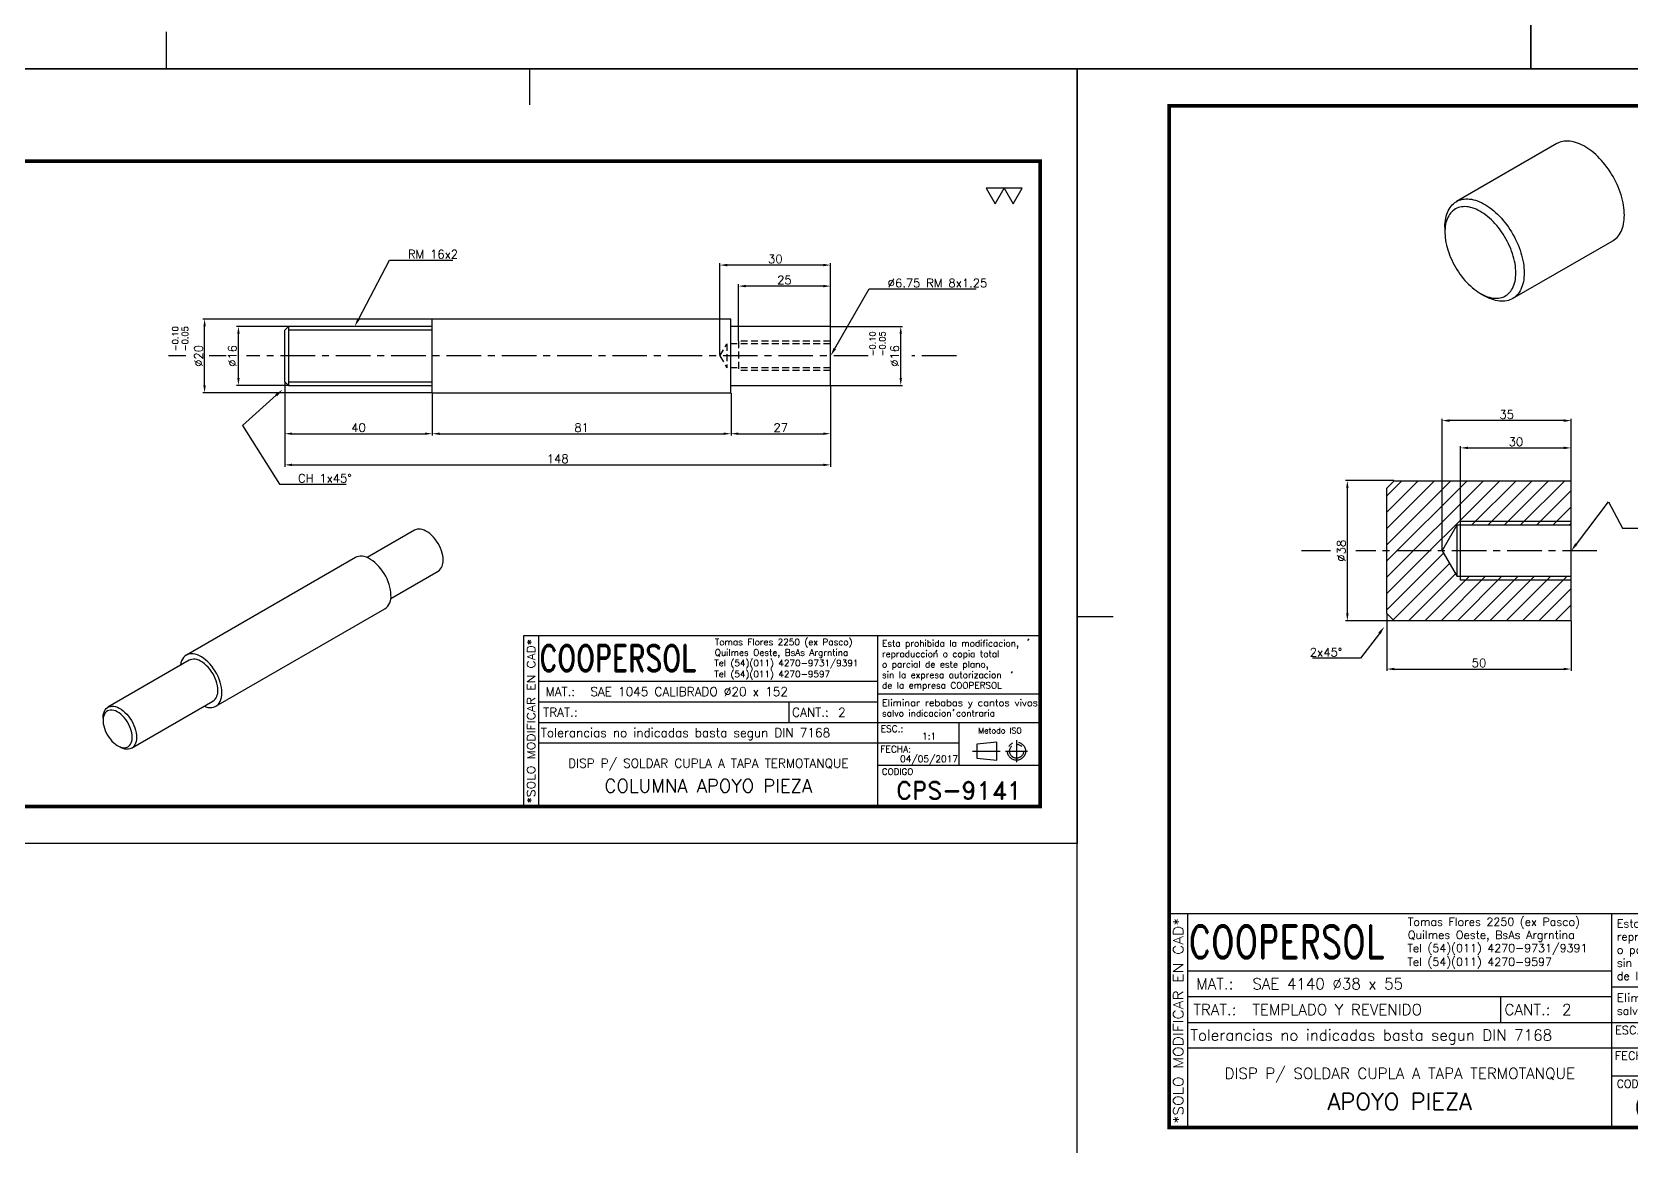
# Model space of a CAD drawing. Extents: x -13768 to 18086, y -10615 to 1188.
# Drawn here: x 433.6 to 867.2, y 302 to 604 of the extents above; entities that cross this region are included whole.
import ezdxf
from ezdxf import colors
from ezdxf.entities.mleader import LeaderData, LeaderLine
from ezdxf.enums import TextEntityAlignment as Align
from ezdxf.math import Vec2, Vec3

# ---------------------------------------------------------------- set-up
doc = ezdxf.new("R2010")
doc.units = 0
doc.header["$LTSCALE"] = 7.5
doc.header["$MEASUREMENT"] = 0
doc.linetypes.add('CENTER', pattern=[2, 1.25, -0.25, 0.25, -0.25])
doc.linetypes.add('HIDDEN', pattern=[0.375, 0.25, -0.125])
doc.layers.get('0').update_dxf_attribs({"linetype": 'CONTINUOUS'})
doc.layers.get('DEFPOINTS').update_dxf_attribs({"linetype": 'CONTINUOUS'})
for name, color, linetype in [('0-CO', 3, 'CONTINUOUS'), ('1', 1, 'CENTER'), ('CL', 1, 'CENTER'), ('CO', 3, 'CONTINUOUS'), ('FI', 1, 'CONTINUOUS'), ('OC', 1, 'HIDDEN'), ('RY', 5, 'CONTINUOUS')]:
    doc.layers.add(name, color=color, linetype=linetype)
doc.styles.add('ROMAND', font='ROMAND')
doc.styles.add('ROMANS', font='ROMANS.SHX')
doc.dimstyles.new('1', dxfattribs={"dimtxt": 2.3, "dimasz": 2, "dimexe": 0.5, "dimexo": 0.0625, "dimgap": 0.5, "dimtad": 1, "dimdec": 4, "dimdsep": 46, "dimtxsty": 'ROMANS', "dimcen": -2, "dimclrt": 7, "dimadec": 0, "dimazin": 0, "dimtfac": 0.869565, "dimtdec": 4, "dimtmove": 0, "dimatfit": 3, "dimfxl": 1, "dimtolj": 1, "dimarcsym": 0})

# ---------------------------------------------------------------- blocks, each defined once
blk = doc.blocks.new('A4G')
blk.add_line((0, 148.5), (9.75, 148.5))
blk.add_lwpolyline([(0, 297), (210, 297), (210, 0), (0, 0)], close=True)
at = {"const_width": 1}
blk.add_lwpolyline([(25, 287), (200, 287), (200, 10), (25, 10)], close=True, dxfattribs=at)
blk = doc.blocks.new('COOPERSOLROT-02')
for p, q in [((0, 58), (175, 58)), ((0, 0), (0, 58)), ((5, 0), (5, 58)), ((120, 0), (120, 58)), ((175, 0), (175, 58)), ((5, 42.5), (120, 42.5)), ((5, 35.5), (120, 35.5)), ((89.89, 28.5), (89.89, 35.5)), ((120, 38.19), (175, 38.19)), ((5, 28.5), (175, 28.5)), ((147.5, 14), (147.5, 28.5)), ((147.5, 21.5), (5, 21.5)), ((120, 14), (175, 14)), ((0, 0), (175, 0))]:
    blk.add_line(p, q)
at = {"color": 1, "linetype": 'CENTER'}
blk.add_line((166.98, 22.51), (166.98, 15.06), dxfattribs=at)
for points in [[(152.09, 18.79), (161.93, 18.79)], [(163.26, 18.79), (170.71, 18.79)]]:
    blk.add_lwpolyline(points, dxfattribs=at)
at = {"layer": '1'}
for points in [[(170.85, 56.26), (171.21, 56.85)], [(139.66, 52.43), (140.02, 53.02)], [(165.28, 45.22), (165.64, 45.81)], [(145.46, 32.42), (145.82, 33.01)]]:
    blk.add_lwpolyline(points, dxfattribs=at)
blk.add_lwpolyline([(160.25, 18.79), (160.25, 21.83), (153.47, 21.16), (153.47, 16.41), (160.25, 15.74)], close=True, dxfattribs=at)
for radius in [3.05, 2.37]:
    blk.add_circle((166.98, 18.79), radius, dxfattribs=at)
at = {"style": 'ROMANS', "width": 0.996387}
blk.add_text('*SOLO MODIFICAR EN CAD*', height=2.7, rotation=90, dxfattribs=at).set_placement((3.77, 1.09), (3.77, 56.81), align=Align.FIT)
at = {"style": 'ROMAND', "width": 0.75}
blk.add_text('COOPERSOL', height=9, dxfattribs=at).set_placement((5.26, 45.85))
at = {"style": 'ROMANS'}
for s, p in [('MAT.:', (7.32, 37.47)), ('TRAT.:', (6.5, 30.47)), ('CANT.:', (90.89, 30.47)), ('Tolerancias no indicadas basta segun DIN 7168', (5.7, 23.56))]:
    blk.add_text(s, height=3, dxfattribs=at).set_placement(p)
for tag, height, style, p in [('CONJUNTO', 2.3, 'ROMANS', (62.5, 17.5)), ('SUBCONJUNTO', 3, 'ROMANS', (62.5, 11.5)), ('DENOMINACION', 4.5, 'ROMANS', (62.5, 4.75)), ('COD-PLA', 6, 'ROMAND', (147.5, 5.5))]:
    blk.add_attdef(tag, text='', height=height, dxfattribs=dict(style=style)).set_placement(p, align=Align.MIDDLE)
at = {"layer": '1', "style": 'ROMANS'}
for s, height, p in [('Tomas Flores 2250 (ex Pasco)', 2.2, (64.69, 54.68)), ('Esta prohibida la modificacion,', 2.2, (121.36, 54.23)), ('Quilmes Oeste, BsAs Argrntina', 2.2, (64.69, 51.12)), ('reproduccion o copia total', 2.2, (121.36, 50.67)), ('Tel (54)(011) 4270-9731/9391', 2.2, (64.55, 47.56)), ('o parcial de este plano,', 2.2, (121.36, 47.11)), ('Tel (54)(011) 4270-9597', 2.2, (64.55, 43.83)), ('sin la expresa autorizacion ', 2.2, (121.36, 43.55)), ('de la empresa COOPERSOL', 2.2, (121.36, 39.99)), ('salvo indicacion contraria', 2.2, (121.36, 30.54)), ('ESC.:', 2.25, (120.89, 25.29)), ('FECHA:', 2.25, (120.81, 18.36)), ('CODIGO', 2.16, (121.33, 10.78))]:
    blk.add_text(s, height=height, dxfattribs=at).set_placement(p)
at = {"layer": '1', "style": 'ROMANS', "width": 0.96139}
blk.add_text('Eliminar rebabas y cantos vivos', height=2.2, dxfattribs=at).set_placement((121.34, 34.1), (174.21, 34.1), align=Align.FIT)
at = {"layer": '1', "style": 'ROMANS'}
blk.add_text('Metodo ISO', height=1.948, dxfattribs=at).set_placement((161.34, 25.77), align=Align.MIDDLE)
for tag, p in [('MAT', (22.51, 37.47)), ('TRAT', (22.51, 30.47)), ('CANT', (106.49, 30.47))]:
    blk.add_attdef(tag, p, '', height=3, dxfattribs=at)
for tag, p in [('ESC', (137.33, 22.73)), ('FECHA', (137.33, 15.06))]:
    blk.add_attdef(tag, text='', height=2.25, dxfattribs=at).set_placement(p, align=Align.CENTER)
blk = doc.blocks.new('*D101')
at = {"layer": 'CO', "color": 0, "lineweight": -2}
for p, q in [((800.98, 446.31), (800.98, 430.8)), ((850.98, 444.31), (850.98, 430.8)), ((802.98, 431.3), (848.98, 431.3))]:
    blk.add_line(p, q, dxfattribs=at)
at = {"layer": 'CO', "color": 0}
for points in [[(802.98, 431.64), (802.98, 430.97), (800.98, 431.3)], [(848.98, 431.64), (848.98, 430.97), (850.98, 431.3)]]:
    blk.add_solid(points, dxfattribs=at)
at = {"layer": 'DEFPOINTS', "color": 0}
for p in [(800.98, 446.37), (850.98, 444.37), (850.98, 431.3)]:
    blk.add_point(p, dxfattribs=at)
at = {"layer": 'CO', "color": 7, "insert": (825.98, 432.95), "char_height": 2.3, "attachment_point": 5, "style": 'ROMANS'}
blk.add_mtext('\\A1;50', dxfattribs=at)
blk = doc.blocks.new('*D102')
at = {"layer": 'CO', "color": 0, "lineweight": -2}
for p, q in [((820.98, 471.43), (820.98, 491.75)), ((822.98, 491.25), (848.98, 491.25)), ((850.98, 482.43), (850.98, 491.75))]:
    blk.add_line(p, q, dxfattribs=at)
at = {"layer": 'CO', "color": 0}
for points in [[(822.98, 491.58), (822.98, 490.92), (820.98, 491.25)], [(848.98, 491.58), (848.98, 490.92), (850.98, 491.25)]]:
    blk.add_solid(points, dxfattribs=at)
at = {"layer": 'DEFPOINTS', "color": 0}
for p in [(850.98, 491.25), (850.98, 482.37), (820.98, 471.37)]:
    blk.add_point(p, dxfattribs=at)
at = {"layer": 'CO', "color": 7, "insert": (835.98, 492.9), "char_height": 2.3, "attachment_point": 5, "style": 'ROMANS'}
blk.add_mtext('\\A1;30', dxfattribs=at)
blk = doc.blocks.new('*D103')
at = {"layer": 'CO', "color": 0, "lineweight": -2}
for p, q in [((815.98, 463.43), (815.98, 499.15)), ((848.98, 498.65), (817.98, 498.65)), ((850.98, 482.43), (850.98, 499.15))]:
    blk.add_line(p, q, dxfattribs=at)
at = {"layer": 'CO', "color": 0}
for points in [[(817.98, 498.98), (817.98, 498.31), (815.98, 498.65)], [(848.98, 498.98), (848.98, 498.31), (850.98, 498.65)]]:
    blk.add_solid(points, dxfattribs=at)
at = {"layer": 'DEFPOINTS', "color": 0}
for p in [(815.98, 498.65), (850.98, 482.37), (815.98, 463.37)]:
    blk.add_point(p, dxfattribs=at)
at = {"layer": 'CO', "color": 7, "insert": (833.48, 500.3), "char_height": 2.3, "attachment_point": 5, "style": 'ROMANS'}
blk.add_mtext('\\A1;35', dxfattribs=at)
blk = doc.blocks.new('*D104')
at = {"layer": 'CO', "color": 0, "lineweight": -2}
for p, q in [((802.92, 482.37), (789.78, 482.37)), ((790.28, 446.37), (790.28, 480.37)), ((802.92, 444.37), (789.78, 444.37))]:
    blk.add_line(p, q, dxfattribs=at)
at = {"layer": 'CO', "color": 0}
for points in [[(789.95, 480.37), (790.61, 480.37), (790.28, 482.37)], [(789.95, 446.37), (790.61, 446.37), (790.28, 444.37)]]:
    blk.add_solid(points, dxfattribs=at)
at = {"layer": 'DEFPOINTS', "color": 0}
for p in [(790.28, 482.37), (802.98, 482.37), (802.98, 444.37)]:
    blk.add_point(p, dxfattribs=at)
at = {"layer": 'CO', "color": 7, "insert": (788.63, 463.37), "char_height": 2.3, "attachment_point": 5, "rotation": 90, "style": 'ROMANS'}
blk.add_mtext('\\A1;%%C38', dxfattribs=at)
blk = doc.blocks.new('*D116')
at = {"layer": 'CO', "color": 0, "lineweight": -2}
for p, q in [((502.15, 509.13), (502.15, 494.6)), ((542.15, 506.13), (542.15, 494.6)), ((504.15, 495.1), (540.15, 495.1))]:
    blk.add_line(p, q, dxfattribs=at)
at = {"layer": 'CO', "color": 0}
for points in [[(504.15, 495.43), (504.15, 494.77), (502.15, 495.1)], [(540.15, 495.43), (540.15, 494.77), (542.15, 495.1)]]:
    blk.add_solid(points, dxfattribs=at)
at = {"layer": 'DEFPOINTS', "color": 0}
for p in [(502.15, 509.19), (542.15, 506.19), (542.15, 495.1)]:
    blk.add_point(p, dxfattribs=at)
at = {"layer": 'CO', "color": 7, "insert": (522.15, 496.75), "char_height": 2.3, "attachment_point": 5, "style": 'ROMANS'}
blk.add_mtext('\\A1;40', dxfattribs=at)
blk = doc.blocks.new('*D117')
at = {"layer": 'CO', "color": 0, "lineweight": -2}
for p, q in [((542.15, 506.13), (542.15, 494.6)), ((623.15, 506.13), (623.15, 494.6)), ((544.15, 495.1), (621.15, 495.1))]:
    blk.add_line(p, q, dxfattribs=at)
at = {"layer": 'CO', "color": 0}
for points in [[(544.15, 495.43), (544.15, 494.77), (542.15, 495.1)], [(621.15, 495.43), (621.15, 494.77), (623.15, 495.1)]]:
    blk.add_solid(points, dxfattribs=at)
at = {"layer": 'DEFPOINTS', "color": 0}
for p in [(542.15, 506.19), (623.15, 506.19), (623.15, 495.1)]:
    blk.add_point(p, dxfattribs=at)
at = {"layer": 'CO', "color": 7, "insert": (582.65, 496.75), "char_height": 2.3, "attachment_point": 5, "style": 'ROMANS'}
blk.add_mtext('\\A1;81', dxfattribs=at)
blk = doc.blocks.new('*D118')
at = {"layer": 'CO', "color": 0, "lineweight": -2}
for p, q in [((650.15, 508.13), (650.15, 494.6)), ((623.15, 506.13), (623.15, 494.6)), ((625.15, 495.1), (648.15, 495.1))]:
    blk.add_line(p, q, dxfattribs=at)
at = {"layer": 'CO', "color": 0}
for points in [[(625.15, 495.43), (625.15, 494.77), (623.15, 495.1)], [(648.15, 495.43), (648.15, 494.77), (650.15, 495.1)]]:
    blk.add_solid(points, dxfattribs=at)
at = {"layer": 'DEFPOINTS', "color": 0}
for p in [(650.15, 508.19), (623.15, 506.19), (650.15, 495.1)]:
    blk.add_point(p, dxfattribs=at)
at = {"layer": 'CO', "color": 7, "insert": (636.65, 496.75), "char_height": 2.3, "attachment_point": 5, "style": 'ROMANS'}
blk.add_mtext('\\A1;27', dxfattribs=at)
blk = doc.blocks.new('*D119')
at = {"layer": 'CO', "color": 0, "lineweight": -2}
for p, q in [((502.15, 509.13), (502.15, 486.15)), ((650.15, 508.13), (650.15, 486.15)), ((504.15, 486.65), (648.15, 486.65))]:
    blk.add_line(p, q, dxfattribs=at)
at = {"layer": 'CO', "color": 0}
for points in [[(504.15, 486.98), (504.15, 486.31), (502.15, 486.65)], [(648.15, 486.98), (648.15, 486.31), (650.15, 486.65)]]:
    blk.add_solid(points, dxfattribs=at)
at = {"layer": 'DEFPOINTS', "color": 0}
for p in [(502.15, 509.19), (650.15, 508.19), (650.15, 486.65)]:
    blk.add_point(p, dxfattribs=at)
at = {"layer": 'CO', "color": 7, "insert": (576.15, 488.3), "char_height": 2.3, "attachment_point": 5, "style": 'ROMANS'}
blk.add_mtext('\\A1;148', dxfattribs=at)
blk = doc.blocks.new('*D120')
at = {"layer": 'CO', "color": 0, "lineweight": -2}
for p, q in [((542.08, 526.19), (479.91, 526.19)), ((480.41, 508.19), (480.41, 524.19)), ((542.08, 506.19), (479.91, 506.19))]:
    blk.add_line(p, q, dxfattribs=at)
at = {"layer": 'CO', "color": 0}
for points in [[(480.07, 524.19), (480.74, 524.19), (480.41, 526.19)], [(480.07, 508.19), (480.74, 508.19), (480.41, 506.19)]]:
    blk.add_solid(points, dxfattribs=at)
at = {"layer": 'DEFPOINTS', "color": 0}
for p in [(480.41, 526.19), (542.15, 526.19), (542.15, 506.19)]:
    blk.add_point(p, dxfattribs=at)
at = {"layer": 'CO', "color": 7, "insert": (478.76, 516.19), "char_height": 2.3, "attachment_point": 5, "rotation": 90, "style": 'ROMANS'}
blk.add_mtext('\\A1;%%C20', dxfattribs=at)
blk = doc.blocks.new('*D121')
at = {"layer": 'CO', "color": 0, "lineweight": -2}
for p, q in [((503.08, 524.19), (489.09, 524.19)), ((489.59, 510.19), (489.59, 522.19)), ((503.08, 508.19), (489.09, 508.19))]:
    blk.add_line(p, q, dxfattribs=at)
at = {"layer": 'CO', "color": 0}
for points in [[(489.25, 522.19), (489.92, 522.19), (489.59, 524.19)], [(489.25, 510.19), (489.92, 510.19), (489.59, 508.19)]]:
    blk.add_solid(points, dxfattribs=at)
at = {"layer": 'DEFPOINTS', "color": 0}
for p in [(489.59, 524.19), (503.15, 524.19), (503.15, 508.19)]:
    blk.add_point(p, dxfattribs=at)
at = {"layer": 'CO', "color": 7, "insert": (487.94, 516.19), "char_height": 2.3, "attachment_point": 5, "rotation": 90, "style": 'ROMANS'}
blk.add_mtext('\\A1;%%C16', dxfattribs=at)
blk = doc.blocks.new('*D122')
at = {"layer": 'CO', "color": 0, "lineweight": -2}
for p, q in [((650.21, 524.19), (669.68, 524.19)), ((669.18, 510.19), (669.18, 522.19)), ((650.21, 508.19), (669.68, 508.19))]:
    blk.add_line(p, q, dxfattribs=at)
at = {"layer": 'CO', "color": 0}
for points in [[(668.85, 522.19), (669.51, 522.19), (669.18, 524.19)], [(668.85, 510.19), (669.51, 510.19), (669.18, 508.19)]]:
    blk.add_solid(points, dxfattribs=at)
at = {"layer": 'DEFPOINTS', "color": 0}
for p in [(650.15, 524.19), (669.18, 524.19), (650.15, 508.19)]:
    blk.add_point(p, dxfattribs=at)
at = {"layer": 'CO', "color": 7, "insert": (667.53, 516.19), "char_height": 2.3, "attachment_point": 5, "rotation": 90, "style": 'ROMANS'}
blk.add_mtext('\\A1;%%C16', dxfattribs=at)
blk = doc.blocks.new('*D123')
at = {"layer": 'CO', "color": 0, "lineweight": -2}
for p, q in [((625.15, 520.26), (625.15, 535.61)), ((648.15, 535.11), (627.15, 535.11)), ((650.15, 524.26), (650.15, 535.61))]:
    blk.add_line(p, q, dxfattribs=at)
at = {"layer": 'CO', "color": 0}
for points in [[(627.15, 535.45), (627.15, 534.78), (625.15, 535.11)], [(648.15, 535.45), (648.15, 534.78), (650.15, 535.11)]]:
    blk.add_solid(points, dxfattribs=at)
at = {"layer": 'DEFPOINTS', "color": 0}
for p in [(625.15, 535.11), (650.15, 524.19), (625.15, 520.19)]:
    blk.add_point(p, dxfattribs=at)
at = {"layer": 'CO', "color": 7, "insert": (637.65, 536.76), "char_height": 2.3, "attachment_point": 5, "style": 'ROMANS'}
blk.add_mtext('\\A1;25', dxfattribs=at)
blk = doc.blocks.new('*D124')
at = {"layer": 'CO', "color": 0, "lineweight": -2}
for p, q in [((620.15, 516.26), (620.15, 541.31)), ((648.15, 540.81), (622.15, 540.81)), ((650.15, 524.26), (650.15, 541.31))]:
    blk.add_line(p, q, dxfattribs=at)
at = {"layer": 'CO', "color": 0}
for points in [[(622.15, 541.15), (622.15, 540.48), (620.15, 540.81)], [(648.15, 541.15), (648.15, 540.48), (650.15, 540.81)]]:
    blk.add_solid(points, dxfattribs=at)
at = {"layer": 'DEFPOINTS', "color": 0}
for p in [(620.15, 540.81), (650.15, 524.19), (620.15, 516.19)]:
    blk.add_point(p, dxfattribs=at)
at = {"layer": 'CO', "color": 7, "insert": (635.15, 542.46), "char_height": 2.3, "attachment_point": 5, "style": 'ROMANS'}
blk.add_mtext('\\A1;30', dxfattribs=at)
blk = doc.blocks.new('TOL')
at = {"layer": '0-CO', "style": 'ROMANS'}
for tag, p in [('TOLSUP', (2.34, 3.94)), ('TOLINF', (2.34, 1.29))]:
    blk.add_attdef(tag, p, '', height=1.64, dxfattribs=at)
blk = doc.blocks.new('A3G')
blk.add_line((235, 5), (235, 0))
blk.add_lwpolyline([(0, 297), (420, 297), (420, 0), (0, 0)], close=True)

msp = doc.modelspace()

# ---------------------------------------------------------------- hatches: boundary and pattern name
at = {"layer": 'RY'}
h = msp.add_hatch(dxfattribs=at)
h.set_pattern_fill('ANSI31', color=256, scale=25, style=0)
h.set_pattern_definition([(45, (13467.426, -11608.4418), (-2.2097087, 2.2097087), [])])
h.paths.add_polyline_path([(850.98243, 482.36796), (802.98243, 482.36796), (800.98243, 480.36796), (800.98243, 463.36796), (815.98243, 463.36796), (820.02388, 470.36796), (820.98243, 470.36796), (820.98243, 471.36796), (850.98243, 471.36796)])
h.paths.add_polyline_path([(850.98243, 455.36796), (820.98243, 455.36796), (820.98243, 456.36796), (820.02388, 456.36796), (815.98243, 463.36796), (800.98243, 463.36796), (800.98243, 446.36796), (802.98243, 444.36796), (850.98243, 444.36796)])
h.paths.add_polyline_path([(850.98243, 456.36796), (820.98243, 456.36796), (820.98243, 455.36796), (850.98243, 455.36796)], flags=17)
h.paths.add_polyline_path([(850.98243, 471.36796), (820.98243, 471.36796), (820.98243, 470.36796), (850.98243, 470.36796)], flags=17)

# ---------------------------------------------------------------- linework, layer by layer
for p, q in [((623.14745, 526.19341), (542.14745, 526.19341)), ((542.14745, 506.19341), (542.14745, 526.19341)), ((623.14745, 506.19341), (623.14745, 526.19341)), ((503.14745, 524.19341), (502.14745, 523.19341)), ((502.14745, 509.19341), (502.14745, 523.19341)), ((542.14745, 524.19341), (503.14745, 524.19341)), ((650.14745, 524.19341), (623.14745, 524.19341)), ((650.14745, 508.19341), (650.14745, 524.19341)), ((502.14745, 509.19341), (503.14745, 508.19341)), ((503.14745, 508.19341), (542.14745, 508.19341)), ((623.14745, 508.19341), (650.14745, 508.19341)), ((542.14745, 506.19341), (623.14745, 506.19341)), ((800.98243, 480.36796), (802.98243, 482.36796)), ((802.98243, 482.36796), (850.98243, 482.36796)), ((850.98243, 444.36796), (850.98243, 482.36796)), ((800.98243, 446.36796), (800.98243, 480.36796)), ((815.98243, 463.36796), (820.02388, 470.36796)), ((820.02388, 470.36796), (850.98243, 470.36796)), ((820.02388, 456.36796), (820.02388, 470.36796)), ((815.98243, 463.36796), (820.02388, 456.36796)), ((850.98243, 456.36796), (820.02388, 456.36796)), ((802.98243, 444.36796), (800.98243, 446.36796)), ((850.98243, 444.36796), (802.98243, 444.36796))]:
    msp.add_line(p, q)
at = {"layer": 'CL'}
for p, q in [((475.33844, 516.19341), (470.61316, 516.19341)), ((486.24065, 516.19341), (481.6072, 516.19341)), ((660.36844, 516.19341), (491.78261, 516.19341)), ((684.27501, 516.19341), (672.19779, 516.19341)), ((785.68668, 463.36796), (777.86368, 463.36796)), ((857.97328, 463.36796), (792.62353, 463.36796))]:
    msp.add_line(p, q, dxfattribs=at)
at = {"layer": 'CO'}
for points in [[(694.74912, 557.45583), (697.19327, 561.68922), (692.30497, 561.68922)], [(699.63743, 557.45583), (702.08158, 561.68922), (697.19327, 561.68922)]]:
    msp.add_lwpolyline(points, close=True, dxfattribs=at)
at = {"layer": 'FI'}
for p, q in [((847.04007, 573.7284), (819.88717, 558.05336)), ((816.73853, 551.09412), (816.73853, 549.78787)), ((835.08593, 531.72547), (862.23883, 547.40051)), ((826.35362, 533.13224), (827.4848, 532.47901)), ((503.14745, 524.19341), (503.14745, 508.19341)), ((542.14745, 523.19341), (503.14745, 523.19341)), ((503.14745, 509.19341), (542.14745, 509.19341)), ((537.35996, 468.94958), (524.48664, 461.51797)), ((820.98243, 471.36796), (850.98243, 471.36796)), ((820.98243, 455.36796), (820.98243, 471.36796)), ((521.28651, 461.51805), (475.46599, 435.06642)), ((530.88612, 450.43255), (543.75944, 457.86415)), ((850.98243, 455.36796), (820.98243, 455.36796)), ((483.46534, 421.20964), (529.28586, 447.66127)), ((476.26593, 433.68075), (454.2042, 420.94478)), ((460.60368, 409.85935), (482.66541, 422.59532)), ((452.87845, 418.01457), (452.87845, 417.36145)), ((456.83761, 410.50325), (457.4032, 410.17663))]:
    msp.add_line(p, q, dxfattribs=at)
at = {"layer": 'FI', "flags": 128}
for points in [[(865.38748, 554.35975), (865.37322, 555.0069), (865.33051, 555.66879), (865.25944, 556.34366), (865.16022, 557.02973), (865.03309, 557.72516), (864.8784, 558.42813), (864.69656, 559.13676), (864.48805, 559.84918), (864.25342, 560.5635), (863.9933, 561.27781), (863.70837, 561.99024), (863.3994, 562.69888), (863.06719, 563.40187), (862.71264, 564.09733), (862.33667, 564.78342), (861.9403, 565.45832), (861.52456, 566.12025), (861.09057, 566.76744), (860.63947, 567.39819), (860.17246, 568.01081), (859.69077, 568.60368), (859.19569, 569.17524), (858.68853, 569.72396), (858.17063, 570.2484), (857.64337, 570.74715), (857.10814, 571.2189), (856.56637, 571.6624), (856.01948, 572.07647), (855.46894, 572.46001), (854.91619, 572.812), (854.36271, 573.13152), (853.80997, 573.41771), (853.25942, 573.66981), (852.71254, 573.88717), (852.17076, 574.06919), (851.63553, 574.2154), (851.10827, 574.32541), (850.59037, 574.39893), (850.08321, 574.43577), (849.58813, 574.43582), (849.10645, 574.39908), (848.63944, 574.32566), (848.18834, 574.21574), (847.75434, 574.06963), (847.33861, 573.8877), (847.04007, 573.7284)], [(816.73853, 551.09412), (816.75278, 551.72482), (816.79549, 552.33739), (816.86656, 552.93021), (816.96579, 553.50171), (817.09292, 554.05037), (817.2476, 554.57473), (817.42945, 555.07341), (817.63796, 555.54509), (817.87258, 555.98851), (818.13271, 556.4025), (818.41763, 556.78595), (818.72661, 557.13786), (819.05881, 557.45729), (819.41337, 557.74339), (819.78933, 557.99541), (820.18571, 558.21266), (820.60144, 558.39459), (821.03543, 558.54071), (821.48654, 558.65062), (821.95355, 558.72404), (822.43523, 558.76078), (822.93031, 558.76073), (823.43747, 558.7239), (823.95537, 558.65038), (824.48263, 558.54037), (825.01786, 558.39415), (825.55964, 558.21213), (826.10652, 557.99478), (826.65707, 557.74267), (827.20981, 557.45648), (827.76329, 557.13696), (828.31604, 556.78497), (828.86658, 556.40143), (829.41347, 555.98736), (829.95524, 555.54387), (830.49047, 555.07212), (831.01773, 554.57336), (831.53563, 554.04893), (832.04279, 553.50021), (832.53787, 552.92865), (833.01956, 552.33577), (833.48657, 551.72315), (833.93767, 551.09241), (834.37166, 550.44521), (834.7874, 549.78329), (835.18377, 549.10838), (835.55973, 548.42229), (835.91429, 547.72683), (836.2465, 547.02385), (836.55547, 546.3152), (836.8404, 545.60278), (837.10052, 544.88846), (837.33515, 544.17415), (837.54366, 543.46173), (837.7255, 542.7531), (837.88019, 542.05013), (838.00732, 541.35469), (838.10654, 540.66863), (838.17761, 539.99376), (838.22032, 539.33187), (838.23457, 538.68472)], [(835.97183, 538.68472), (835.95748, 539.29943), (835.91448, 539.92888), (835.84294, 540.57119), (835.74309, 541.22443), (835.61522, 541.88666), (835.45972, 542.55591), (835.27704, 543.23017), (835.06774, 543.90743), (834.83244, 544.58567), (834.57184, 545.26287), (834.28671, 545.93701), (833.97792, 546.60607), (833.64637, 547.26806), (833.29307, 547.921), (832.91906, 548.56295), (832.52546, 549.19198), (832.11344, 549.80622), (831.68425, 550.40384), (831.23914, 550.98305), (830.77947, 551.54213), (830.30658, 552.0794), (829.82191, 552.59327), (829.32689, 553.0822), (828.823, 553.54473), (828.31175, 553.97947), (827.79465, 554.38514), (827.27326, 554.76053), (826.74913, 555.1045), (826.22383, 555.41604), (825.69892, 555.69421), (825.17596, 555.93819), (824.65653, 556.14724), (824.14216, 556.32075), (823.6344, 556.4582), (823.13476, 556.55916), (822.64473, 556.62336), (822.16577, 556.65058), (821.69932, 556.64076), (821.24676, 556.59391), (820.80945, 556.51019), (820.38868, 556.38983), (819.98573, 556.23321), (819.60178, 556.04078), (819.23799, 555.81312), (818.89544, 555.55091), (818.57515, 555.25494), (818.27808, 554.92608), (818.00511, 554.56532), (817.75706, 554.17373), (817.53468, 553.75248), (817.33862, 553.30284), (817.16946, 552.82614), (817.02773, 552.3238), (816.91382, 551.79732), (816.8281, 551.24828), (816.77081, 550.67832), (816.74212, 550.08912), (816.74212, 549.48246), (816.77081, 548.86015), (816.8281, 548.22403), (816.91382, 547.57602), (817.02773, 546.91803), (817.16946, 546.25205), (817.33862, 545.58004), (817.53468, 544.90403), (817.75706, 544.22603), (818.00511, 543.54805), (818.27808, 542.87213), (818.57515, 542.20028), (818.89544, 541.53451), (819.23799, 540.8768), (819.60178, 540.22911), (819.98573, 539.59339), (820.38868, 538.97152), (820.80945, 538.36536), (821.24676, 537.77672), (821.69932, 537.20737), (822.16577, 536.65899), (822.64473, 536.13322), (823.13476, 535.63163), (823.6344, 535.15573), (824.14216, 534.70692), (824.65653, 534.28656), (825.17596, 533.89589), (825.69892, 533.53608), (826.22383, 533.2082), (826.74913, 532.91323), (827.27326, 532.65206), (827.79465, 532.42546), (828.31175, 532.2341), (828.823, 532.07857), (829.32689, 531.95932), (829.82191, 531.87671), (830.30658, 531.83098), (830.77947, 531.82228), (831.23914, 531.85062), (831.68425, 531.91593), (832.11344, 532.01801), (832.52546, 532.15655), (832.91906, 532.33114), (833.29307, 532.54127), (833.64637, 532.78629), (833.97792, 533.06549), (834.28671, 533.37802), (834.57184, 533.72296), (834.83244, 534.09928), (835.06774, 534.50584), (835.27704, 534.94145), (835.45972, 535.4048), (835.61522, 535.8945), (835.74309, 536.4091), (835.84294, 536.94706), (835.91448, 537.50677), (835.95748, 538.08657), (835.97183, 538.68472)], [(862.23883, 547.40051), (862.33667, 547.45846), (862.71264, 547.71048), (863.06719, 547.99658), (863.3994, 548.31601), (863.70837, 548.66791), (863.9933, 549.05137), (864.25342, 549.46536), (864.48805, 549.90878), (864.69656, 550.38045), (864.8784, 550.87914), (865.03309, 551.4035), (865.16022, 551.95216), (865.25944, 552.52366), (865.33051, 553.11648), (865.37322, 553.72905), (865.38748, 554.35975)], [(838.23457, 538.68472), (838.22032, 538.05402), (838.17761, 537.44145), (838.10654, 536.84863), (838.00732, 536.27713), (837.88019, 535.72847), (837.7255, 535.2041), (837.54366, 534.70542), (837.33515, 534.23374), (837.10052, 533.79032), (836.8404, 533.37634), (836.55547, 532.99288), (836.2465, 532.64097), (835.91429, 532.32154), (835.55973, 532.03544), (835.18377, 531.78343), (834.7874, 531.56617), (834.37166, 531.38424), (833.93767, 531.23813), (833.48657, 531.12821), (833.01956, 531.05479), (832.53787, 531.01805), (832.04279, 531.0181), (831.53563, 531.05494), (831.01773, 531.12846), (830.49047, 531.23847), (829.95524, 531.38468), (829.41347, 531.5667), (828.86658, 531.78406), (828.31604, 532.03616), (827.76329, 532.32235), (827.4848, 532.47901)], [(545.08518, 460.79436), (545.05568, 461.40709), (544.96757, 462.04589), (544.822, 462.70244), (544.62086, 463.36817), (544.36677, 464.0344), (544.06306, 464.69245), (543.71367, 465.33374), (543.32317, 465.94991), (542.89664, 466.53293), (542.43965, 467.0752), (541.95815, 467.56965), (541.45841, 468.00982), (540.94696, 468.38999), (540.43047, 468.7052), (539.91565, 468.95133), (539.40923, 469.12519), (538.91781, 469.22449), (538.4478, 469.24796), (538.00532, 469.19528), (537.59613, 469.06713), (537.35996, 468.94958)], [(530.94304, 451.32402), (530.91306, 452.01299), (530.82343, 452.72927), (530.67511, 453.46528), (530.46966, 454.2132), (530.20927, 454.96511), (529.89669, 455.71304), (529.53523, 456.44907), (529.12874, 457.16538), (528.68151, 457.85439), (528.1983, 458.50879), (527.68421, 459.12165), (527.1447, 459.68647), (526.5855, 460.19726), (526.01252, 460.64861), (525.43184, 461.03573), (524.84962, 461.35453), (524.27202, 461.60161), (523.70518, 461.77437), (523.15509, 461.87096), (522.6276, 461.89037), (522.12829, 461.8324), (521.66245, 461.69764), (521.28651, 461.51805)], [(485.12252, 424.8724), (485.09254, 425.56137), (485.00291, 426.27765), (484.85459, 427.01365), (484.64914, 427.76158), (484.38875, 428.51349), (484.07617, 429.26142), (483.71471, 429.99744), (483.30822, 430.71376), (482.86099, 431.40277), (482.37778, 432.05717), (481.86369, 432.67003), (481.32419, 433.23485), (480.76498, 433.74564), (480.192, 434.19699), (479.61132, 434.58411), (479.0291, 434.9029), (478.4515, 435.14999), (477.88466, 435.32274), (477.33457, 435.41934), (476.80708, 435.43875), (476.30777, 435.38077), (475.84193, 435.24602), (475.4145, 435.03592), (475.03002, 434.7527), (474.69255, 434.39937), (474.40569, 433.97966), (474.17246, 433.49803), (473.99533, 432.95959), (473.8762, 432.37003), (473.86573, 432.29514)], [(483.99115, 425.52553), (483.96165, 426.13826), (483.87354, 426.77706), (483.72797, 427.43361), (483.52683, 428.09934), (483.27275, 428.76557), (482.96903, 429.42362), (482.61965, 430.06491), (482.22915, 430.68108), (481.80262, 431.2641), (481.34562, 431.80637), (480.86412, 432.30081), (480.36439, 432.74099), (479.85294, 433.12116), (479.33644, 433.43637), (478.82163, 433.6825), (478.31521, 433.85636), (477.82379, 433.95566), (477.35377, 433.97913), (476.91129, 433.92645), (476.50211, 433.7983), (476.26593, 433.68075)], [(452.87845, 418.01457), (452.88583, 418.30865), (452.94474, 418.86744), (453.06177, 419.38104), (453.23541, 419.84278), (453.46339, 420.24662), (453.74274, 420.58731), (454.06983, 420.8604), (454.44038, 421.06234), (454.84956, 421.19048), (455.29204, 421.24316), (455.76206, 421.2197), (456.25348, 421.12039), (456.75989, 420.94654), (457.27471, 420.7004), (457.79121, 420.38519), (458.30266, 420.00502), (458.80239, 419.56485), (459.28389, 419.0704), (459.74089, 418.52814), (460.16741, 417.94512), (460.55792, 417.32895), (460.9073, 416.68765), (461.21102, 416.0296), (461.4651, 415.36337), (461.66624, 414.69764), (461.81181, 414.0411), (461.89992, 413.40229), (461.92942, 412.78956), (461.92942, 412.78956)], [(480.26521, 421.20972), (480.76498, 421.03028), (481.32419, 420.89542), (481.86369, 420.83734), (482.37778, 420.85665), (482.86099, 420.95314), (483.30822, 421.1258), (483.71471, 421.37278), (484.07617, 421.69148), (484.38875, 422.07852), (484.64914, 422.52978), (484.85459, 423.0405), (485.00291, 423.60525), (485.09254, 424.21805), (485.12252, 424.8724)], [(460.79805, 412.78956), (460.76804, 413.36881), (460.67845, 413.97393), (460.53065, 414.59575), (460.32688, 415.22484), (460.07023, 415.85167), (459.76458, 416.46673), (459.41457, 417.0607), (459.02551, 417.62458), (458.60329, 418.14982), (458.15431, 418.62846), (457.68538, 419.05323), (457.20362, 419.41771), (456.71631, 419.71636), (456.23085, 419.94466), (455.7546, 420.09915), (455.29478, 420.17749), (454.85835, 420.17849), (454.45194, 420.10213), (454.0817, 419.94957), (453.75325, 419.72313), (453.47156, 419.42623), (453.24091, 419.06338), (453.06479, 418.64008), (452.94588, 418.16274), (452.88596, 417.63861), (452.88596, 417.07562), (452.94588, 416.48231), (453.06479, 415.86767), (453.24091, 415.24103), (453.47156, 414.61187), (453.75325, 413.98975), (454.0817, 413.38408), (454.45194, 412.80406), (454.85835, 412.25846), (455.29478, 411.75557), (455.7546, 411.30301), (456.23085, 410.90764), (456.71631, 410.57544), (457.20362, 410.31146), (457.68538, 410.1197), (458.15431, 410.00307), (458.60329, 409.96332), (459.02551, 410.00108), (459.41457, 410.11575), (459.76458, 410.30561), (460.07023, 410.56778), (460.32688, 410.89828), (460.53065, 411.2921), (460.67845, 411.74328), (460.76804, 412.24497), (460.79805, 412.78956)], [(461.92942, 412.78956), (461.89992, 412.21089), (461.81181, 411.67381), (461.66624, 411.18535), (461.4651, 410.75185), (461.21102, 410.37897), (460.9073, 410.07158), (460.55792, 409.83368), (460.16741, 409.66838), (459.74089, 409.57781), (459.28389, 409.56318), (458.80239, 409.62467), (458.30266, 409.76147), (457.79121, 409.97181), (457.4032, 410.17663)]]:
    msp.add_lwpolyline(points, dxfattribs=at)
at = {"layer": 'FI'}
for centre, radius, start, end in [((541.79538, 460.51778), 3.3014, 306.5065851, 4.8055953), ((526.97224, 450.91431), 3.99188, 305.4211298, 5.8910506), ((480.70135, 425.24895), 3.3014, 306.5065851, 4.8055953)]:
    msp.add_arc(centre, radius, start, end, dxfattribs=at)
at = {"layer": 'OC'}
for p, q in [((620.14745, 516.19341), (622.02384, 519.44341)), ((620.14745, 516.19341), (622.02384, 512.94341)), ((650.14745, 519.44341), (622.02384, 519.44341)), ((622.02384, 519.44341), (622.02384, 512.94341)), ((650.14745, 520.19341), (625.14745, 520.19341)), ((625.14745, 520.19341), (625.14745, 512.19341)), ((650.14745, 512.94341), (622.02384, 512.94341)), ((650.14745, 512.19341), (625.14745, 512.19341))]:
    msp.add_line(p, q, dxfattribs=at)

# ---------------------------------------------------------------- block references
at = {"xscale": 2, "yscale": 2, "zscale": 2}
for p in [(0, 594), (840, 594)]:
    msp.add_blockref('A3G', p, dxfattribs=at)
at = {"rotation": 270}
msp.add_blockref('A4G', (420, 594), dxfattribs=at)
msp.add_blockref('A4G', (717, 297))
ref = msp.add_blockref('COOPERSOLROT-02', (567, 394), dxfattribs=dict(xscale=0.8, yscale=0.8, zscale=0.8))
ref.add_attrib('COD-PLA', 'CPS-9141', dxfattribs={"height": 4.8, "style": 'ROMAND'}).set_placement((685, 398.4), align=Align.MIDDLE)
ref.add_attrib('FECHA', '04/05/2017', dxfattribs={"layer": '1', "height": 1.8, "style": 'ROMANS'}).set_placement((676.86774, 406.0488), align=Align.CENTER)
ref.add_attrib('MAT', 'SAE 1045 CALIBRADO %%c20 x 152', (585.00423, 423.97452), dxfattribs={"layer": '1', "height": 2.4, "style": 'ROMANS'})
ref.add_attrib('ESC', '1:1', dxfattribs={"layer": '1', "height": 1.8, "style": 'ROMANS'}).set_placement((676.86774, 412.18284), align=Align.CENTER)
ref.add_attrib('CANT', '2', (652.19247, 418.37452), dxfattribs={"layer": '1', "height": 2.4, "style": 'ROMANS'})
ref.add_attrib('DENOMINACION', 'COLUMNA APOYO PIEZA', dxfattribs={"height": 3.6, "style": 'ROMANS'}).set_placement((617, 399.63025), align=Align.MIDDLE)
ref.add_attrib('SUBCONJUNTO', 'DISP P/ SOLDAR CUPLA A TAPA TERMOTANQUE', dxfattribs={"height": 2.4, "style": 'ROMANS'}).set_placement((617, 405.58228), align=Align.MIDDLE)
ref = msp.add_blockref('COOPERSOLROT-02', (742, 307))
ref.add_attrib('COD-PLA', 'CPS-9142', dxfattribs={"height": 6, "style": 'ROMAND'}).set_placement((889.5, 312.5), align=Align.MIDDLE)
ref.add_attrib('FECHA', '04/05/2017', dxfattribs={"layer": '1', "height": 2.25, "style": 'ROMANS'}).set_placement((879.33468, 322.061), align=Align.CENTER)
ref.add_attrib('MAT', 'SAE 4140 %%c38 x 55', (764.50529, 344.46815), dxfattribs={"layer": '1', "height": 3, "style": 'ROMANS'})
ref.add_attrib('TRAT', 'TEMPLADO Y REVENIDO', (764.50529, 337.46815), dxfattribs={"layer": '1', "height": 3, "style": 'ROMANS'})
ref.add_attrib('ESC', '1:1', dxfattribs={"layer": '1', "height": 2.25, "style": 'ROMANS'}).set_placement((879.33468, 329.72855), align=Align.CENTER)
ref.add_attrib('CANT', '2', (848.49059, 337.46815), dxfattribs={"layer": '1', "height": 3, "style": 'ROMANS'})
ref.add_attrib('DENOMINACION', 'APOYO PIEZA', dxfattribs={"height": 4.5, "style": 'ROMANS'}).set_placement((804.5, 314.03781), align=Align.MIDDLE)
ref.add_attrib('SUBCONJUNTO', 'DISP P/ SOLDAR CUPLA A TAPA TERMOTANQUE', dxfattribs={"height": 3, "style": 'ROMANS'}).set_placement((804.5, 321.47785), align=Align.MIDDLE)
at = {"layer": 'CO', "rotation": 90}
for p in [(477.20947, 515.14284), (666.30354, 513.75747)]:
    msp.add_blockref('TOL', p, dxfattribs=at).add_auto_attribs({'TOLINF': '-0.05', 'TOLSUP': '-0.10'})

# ---------------------------------------------------------------- dimensions: what is measured, and where the dimension line sits
at = {"layer": 'CO'}
for base, p1, p2, picture, middle in [((620.14745, 540.81398), (650.14745, 524.19341), (620.14745, 516.19341), '*D124', (635.14745, 542.46398)), ((625.14745, 535.11434), (650.14745, 524.19341), (625.14745, 520.19341), '*D123', (637.64745, 536.76434)), ((542.14745, 495.10013), (502.14745, 509.19341), (542.14745, 506.19341), '*D116', (522.14745, 496.75013)), ((650.14745, 486.64551), (502.14745, 509.19341), (650.14745, 508.19341), '*D119', (576.14745, 488.29551)), ((815.98243, 498.64532), (850.98243, 482.36796), (815.98243, 463.36796), '*D103', (833.48243, 500.29532)), ((850.98243, 491.24956), (820.98243, 471.36796), (850.98243, 482.36796), '*D102', (835.98243, 492.89956)), ((850.98243, 431.3029), (800.98243, 446.36796), (850.98243, 444.36796), '*D101', (825.98243, 432.9529))]:
    dim = msp.add_linear_dim(base=base, p1=p1, p2=p2, dimstyle='1', dxfattribs=at)
    dim.commit()
    dim.dimension.update_dxf_attribs({"geometry": picture, "text_midpoint": middle})
for base, p1, p2, picture, middle in [((480.40779, 526.19341), (542.14745, 506.19341), (542.14745, 526.19341), '*D120', (478.75779, 516.19341)), ((489.58505, 524.19341), (503.14745, 508.19341), (503.14745, 524.19341), '*D121', (487.93505, 516.19341)), ((669.17847, 524.19341), (650.14745, 508.19341), (650.14745, 524.19341), '*D122', (667.52847, 516.19341)), ((790.2791, 482.36796), (802.98243, 444.36796), (802.98243, 482.36796), '*D104', (788.6291, 463.36796))]:
    dim = msp.add_linear_dim(base=base, p1=p1, p2=p2, angle=90, text='%%C<>', dimstyle='1', dxfattribs=at)
    dim.commit()
    dim.dimension.update_dxf_attribs({"geometry": picture, "text_midpoint": middle})
for base, p1, p2, picture, middle in [((650.14745, 495.10013), (623.14745, 506.19341), (650.14745, 508.19341), '*D118', (636.64745, 496.75013)), ((623.14745, 495.10013), (542.14745, 506.19341), (623.14745, 506.19341), '*D117', (582.64745, 496.75013))]:
    dim = msp.add_linear_dim(base=base, p1=p1, p2=p2, dimstyle='1', override={"dimtmove": 1}, dxfattribs=at)
    dim.commit()
    dim.dimension.update_dxf_attribs({"geometry": picture, "text_midpoint": middle})

# ---------------------------------------------------------------- leaders
ml = msp.add_multileader_mtext('Standard', dxfattribs=at)
ml.set_content('RM 16x2', color=7, style='ROMANS')
ml.set_leader_properties(color=256, linetype='ByLayer', lineweight=-1)
ml.build(insert=Vec2(0, 0))
ml.multileader.update_dxf_attribs({"text_left_attachment_type": 6, "text_right_attachment_type": 5, "dogleg_length": 4, "arrow_head_size": 2.3})
ctx = ml.context
ctx.base_point, ctx.char_height, ctx.arrow_head_size, ctx.landing_gap_size, ctx.plane_origin = Vec3(534.532, 542.15247), 2.3, 2.3, 1, Vec3(521.11915, 524.19341)
ctx.left_attachment, ctx.right_attachment = 6, 5
notes = []
notes.append((ctx, [(0, (1, 1, 0), (530.532, 542.15247), (1, 0), 4, [(0, [(521.11915, 524.19341)], 0, [])])]))
ctx.mtext.insert, ctx.mtext.flow_direction = Vec3(535.532, 544.91247), 5
ml = msp.add_multileader_mtext('Standard', dxfattribs=at)
ml.set_content('%%C6.75 RM 8x1.25', color=7, style='ROMANS')
ml.set_leader_properties(color=256, linetype='ByLayer', lineweight=-1)
ml.build(insert=Vec2(0, 0))
ml.multileader.update_dxf_attribs({"text_left_attachment_type": 6, "text_right_attachment_type": 5, "dogleg_length": 4, "arrow_head_size": 2.3})
ctx = ml.context
ctx.base_point, ctx.char_height, ctx.arrow_head_size, ctx.landing_gap_size, ctx.plane_origin = Vec3(664.63107, 534.33374), 2.3, 2.3, 1, Vec3(650.14745, 516.19341)
ctx.left_attachment, ctx.right_attachment = 6, 5
notes.append((ctx, [(0, (1, 1, 0), (660.63107, 534.33374), (1, 0), 4, [(0, [(650.14745, 516.19341)], 0, [])])]))
ctx.mtext.insert, ctx.mtext.flow_direction = Vec3(665.63107, 537.09374), 5
ml = msp.add_multileader_mtext('Standard', dxfattribs=at)
ml.set_content('CH 1x45%%D', color=7, style='ROMANS')
ml.set_leader_properties(color=256, linetype='ByLayer', lineweight=-1)
ml.build(insert=Vec2(0, 0))
ml.multileader.update_dxf_attribs({"text_left_attachment_type": 6, "text_right_attachment_type": 5, "dogleg_length": 4, "arrow_head_size": 2.3})
ctx = ml.context
ctx.base_point, ctx.char_height, ctx.arrow_head_size, ctx.landing_gap_size, ctx.plane_origin = Vec3(504.7294, 481.39618), 2.3, 2.3, 1, Vec3(501.56052, 507.05626)
ctx.left_attachment, ctx.right_attachment = 6, 5
notes.append((ctx, [(0, (1, 1, 0), (500.7294, 481.39618), (1, 0), 4, [(0, [(501.56052, 507.05626), (490.64865, 497.34904)], 0, [])])]))
ctx.mtext.insert, ctx.mtext.flow_direction = Vec3(505.7294, 484.15618), 5
ml = msp.add_multileader_mtext('Standard', dxfattribs=at)
ml.set_content('1 AGUJ. %%C14\\PRM 16x2', color=7, style='ROMANS')
ml.set_leader_properties(color=256, linetype='ByLayer', lineweight=-1)
ml.build(insert=Vec2(0, 0))
ml.multileader.update_dxf_attribs({"text_left_attachment_type": 6, "text_right_attachment_type": 5, "dogleg_length": 4, "arrow_head_size": 2.3})
ctx = ml.context
ctx.base_point, ctx.char_height, ctx.arrow_head_size, ctx.landing_gap_size, ctx.plane_origin = Vec3(868.90225, 469.52209), 2.3, 2.3, 1, Vec3(850.98243, 463.36796)
ctx.left_attachment, ctx.right_attachment = 6, 5
notes.append((ctx, [(0, (1, 1, 0), (864.90225, 469.52209), (1, 0), 4, [(0, [(850.98243, 463.36796), (861.06958, 476.60463)], 0, [])])]))
ctx.mtext.insert, ctx.mtext.flow_direction = Vec3(869.90225, 472.28209), 5
ml = msp.add_multileader_mtext('Standard', dxfattribs=at)
ml.set_content('2x45%%D', color=7, style='ROMANS')
ml.set_leader_properties(color=256, linetype='ByLayer', lineweight=-1)
ml.build(insert=Vec2(0, 0))
ml.multileader.update_dxf_attribs({"text_left_attachment_type": 6, "text_right_attachment_type": 5, "dogleg_length": 4, "arrow_head_size": 2.3})
ctx = ml.context
ctx.base_point, ctx.char_height, ctx.arrow_head_size, ctx.landing_gap_size, ctx.plane_origin = Vec3(779.22938, 434.2329), 2.3, 2.3, 1, Vec3(800.35173, 442.80311)
ctx.left_attachment, ctx.right_attachment, ctx.text_align_type = 6, 5, 2
notes.append((ctx, [(0, (1, 1, 0), (793.88176, 434.2329), (-1, 0), 4, [(0, [(800.35173, 442.80311)], 0, [])])]))
ctx.mtext.insert, ctx.mtext.alignment, ctx.mtext.flow_direction = Vec3(788.88176, 436.9929), 3, 5
for ctx, leaders in notes:
    for number, flags, end, landing, length, lines in leaders:
        leader = LeaderData()
        leader.index, (leader.has_last_leader_line, leader.has_dogleg_vector, leader.attachment_direction) = number, flags
        leader.last_leader_point, leader.dogleg_vector, leader.dogleg_length = Vec3(end), Vec3(landing), length
        for number, points, colour, breaks in lines:
            line = LeaderLine()
            line.index, line.vertices, line.color, line.breaks = number, Vec3.list(points), colors.encode_raw_color(colour), breaks
            leader.lines.append(line)
        ctx.leaders.append(leader)

doc.saveas('drawing.dxf')
